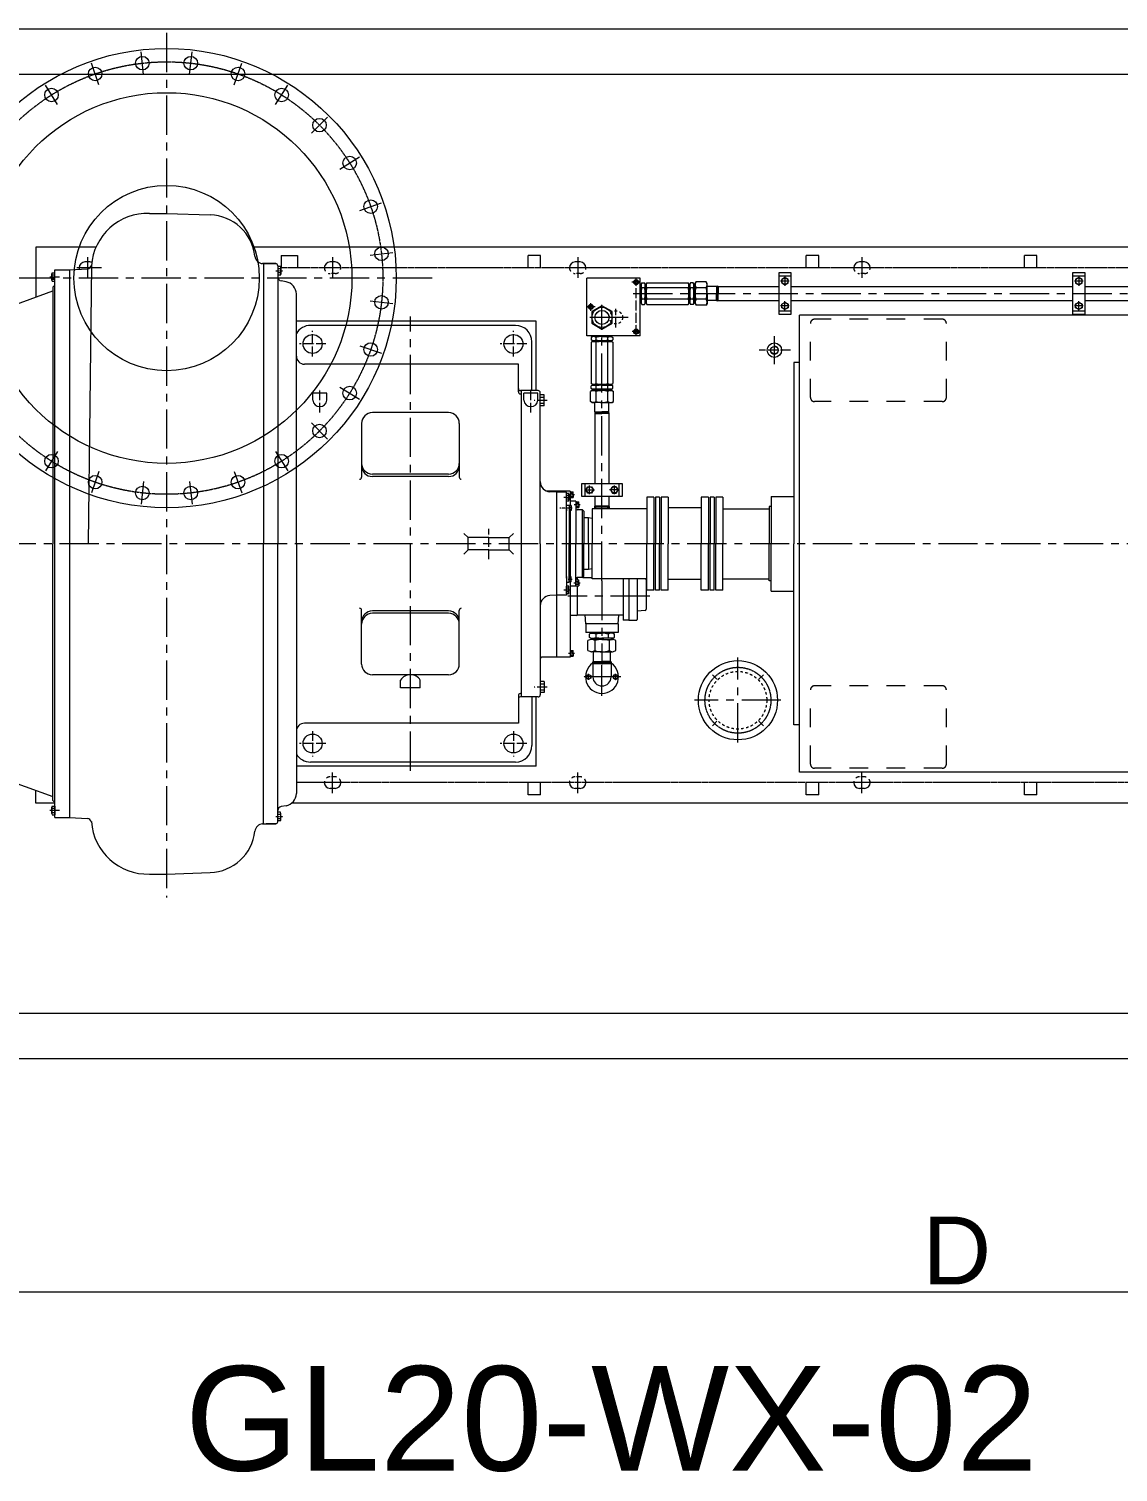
# Model space of a CAD drawing. Header units: millimetres. Extents: x 2 to 805233, y 2 to 613512.
# Drawn here: x 349547 to 416712, y 199640 to 288641 of the extents above; entities that cross this region are included whole.
import ezdxf

# ---------------------------------------------------------------- set-up
doc = ezdxf.new("R2010")
doc.units = ezdxf.units.MM
doc.header["$LTSCALE"] = 25.4
for name, pattern in [('ACAD_ISO04W100', [30, 24, -3, 0, -3]), ('CENTER', [50.8, 31.75, -6.35, 6.35, -6.35]), ('CHAIN', [0.7087, 0.4724, -0.0591, 0.1181, -0.0591]), ('EB_DASH', [6, 3, -3])]:
    doc.linetypes.add(name, pattern=pattern)
doc.layers.get('Defpoints').update_dxf_attribs({"lineweight": 5})
doc.layers.add('CAXA1', color=5, linetype='CENTER', lineweight=5)
doc.styles.add('Roman', font='arial.ttf')
doc.styles.get("Standard").update_dxf_attribs({"font": 'arial.ttf'})
doc.dimstyles.new('ISO-25', dxfattribs={"dimscale": 30, "dimtxt": 38.1, "dimasz": 38.1, "dimexe": 50.8, "dimexo": 50.8, "dimgap": 15.875, "dimtad": 1, "dimtih": 1, "dimtoh": 1, "dimdec": 1, "dimlfac": 0.03937, "dimdsep": 46, "dimtxsty": 'Standard', "dimcen": 63.5, "dimclrd": 7, "dimclre": 7, "dimclrt": 7, "dimadec": 0, "dimazin": 0, "dimtfac": 1, "dimtdec": 1, "dimtmove": 0, "dimatfit": 3, "dimfxl": 25.4, "dimlwd": 5, "dimlwe": 5, "dimarcsym": 0})

# ---------------------------------------------------------------- blocks, each defined once
blk = doc.blocks.new('*D24')
at = {"color": 7, "linetype": 'Continuous', "lineweight": 5, "transparency": 16777216}
for p, q in [((336068, 223617), (336068, 209211)), ((477673, 223617), (477673, 209211)), ((476530, 210735), (337211, 210735))]:
    blk.add_line(p, q, dxfattribs=at)
at = {"color": 7, "transparency": 16777216}
for points in [[(337211, 210926), (337211, 210545), (336068, 210735)], [(476530, 210926), (476530, 210545), (477673, 210735)]]:
    blk.add_solid(points, dxfattribs=at)
at = {"layer": 'Defpoints', "color": 0, "transparency": 16777216}
for p in [(336068, 225141), (477673, 225141), (336068, 210735)]:
    blk.add_point(p, dxfattribs=at)
at = {"color": 7, "lineweight": 5, "transparency": 16777216, "insert": (406769, 213307), "char_height": 4191, "attachment_point": 5, "style": 'Roman'}
blk.add_mtext('D', dxfattribs=at)

msp = doc.modelspace()

# ---------------------------------------------------------------- linework, layer by layer
at = {"color": 7, "lineweight": 5}
for p, q in [((336067.71, 288641.14), (477672.71, 288641.14)), ((336067.71, 285847.14), (477672.71, 285847.14)), ((356987.39, 277259.46), (358038.71, 277259.46)), ((358038.71, 277259.46), (360729.68, 277168.24)), ((358038.71, 277259.46), (360729.68, 277168.24)), ((353686.15, 275179.14), (349985.95, 275179.14)), ((349985.95, 275179.14), (349985.95, 272109.12)), ((442189.15, 275179.14), (363361.69, 275179.14)), ((353312.14, 274264.74), (353007.34, 274264.74)), ((364007.71, 274163.14), (363960.45, 274165.61)), ((364007.71, 274163.2), (364007.71, 256891.14)), ((364007.71, 274163.2), (364769.71, 274163.2)), ((364773.61, 274163.14), (364007.71, 274163.14)), ((365098.95, 274671.14), (366114.95, 274671.14)), ((365098.95, 274671.14), (365098.95, 273909.14)), ((366114.95, 274671.14), (366114.95, 273909.14)), ((368426.35, 274264.74), (368121.55, 274264.74)), ((381102.87, 274671.14), (380340.87, 274671.14)), ((380340.87, 273909.14), (380340.87, 274671.14)), ((381102.87, 273909.14), (381102.87, 274671.14)), ((383540.55, 274264.74), (383235.75, 274264.74)), ((398247.15, 274671.14), (397485.15, 274671.14)), ((397485.15, 273909.14), (397485.15, 274671.14)), ((398247.15, 273909.14), (398247.15, 274671.14)), ((401066.55, 274264.74), (400761.75, 274264.74)), ((411709.15, 274671.14), (410947.15, 274671.14)), ((410947.15, 273909.14), (410947.15, 274671.14)), ((411709.15, 273909.14), (411709.15, 274671.14)), ((350964.81, 273139.66), (350964.81, 273535.61)), ((350964.81, 273535.61), (350964.81, 273139.66)), ((350984.27, 273601.6), (351155.31, 273601.6)), ((350984.27, 273601.6), (351155.31, 273601.6)), ((350984.27, 273469.62), (351155.31, 273469.62)), ((350984.27, 273469.62), (351155.31, 273469.62)), ((351155.31, 240000.14), (351155.31, 273782.14)), ((351155.31, 273782.14), (351963.72, 273782.14)), ((351917.31, 273782.14), (352069.71, 273782.14)), ((352069.71, 273782.14), (353152.41, 273838.88)), ((352069.71, 240000.14), (352069.71, 273782.14)), ((353409.35, 274030.04), (353201.23, 256924.48)), ((364896.71, 274036.2), (364896.71, 256891.14)), ((364896.71, 274036.2), (364896.71, 273688.24)), ((364896.71, 274036.2), (364896.71, 273820.24)), ((365067.74, 273982.6), (364896.71, 273982.6)), ((365067.74, 273850.62), (364896.71, 273850.62)), ((365067.74, 273586.65), (364896.71, 273586.65)), ((365067.74, 273454.67), (364896.71, 273454.67)), ((365087.21, 273916.61), (365087.21, 273520.66)), ((387248.95, 273274.14), (383946.95, 273274.14)), ((383946.95, 269718.14), (383946.95, 273274.14)), ((387248.95, 269718.14), (387248.95, 273274.14)), ((396549.36, 273591.64), (395787.36, 273591.64)), ((395787.36, 273591.64), (395787.36, 271051.64)), ((396549.36, 273388.44), (395787.36, 273388.44)), ((396549.36, 271051.64), (396549.36, 273591.64)), ((414670.26, 273591.64), (413908.26, 273591.64)), ((413908.26, 273591.64), (413908.26, 271051.64)), ((414670.26, 273388.44), (413908.26, 273388.44)), ((414670.26, 271051.64), (414670.26, 273591.64)), ((341305.76, 268950.01), (351028.31, 272488.48)), ((350984.27, 273205.65), (351155.31, 273205.65)), ((350984.27, 273205.65), (351155.31, 273205.65)), ((350984.27, 273073.67), (351155.31, 273073.67)), ((350984.27, 273073.67), (351155.31, 273073.67)), ((351028.31, 272715.43), (351155.31, 272842.42)), ((351028.31, 272715.43), (351028.31, 256891.14)), ((365410.03, 273043.92), (365106.6, 273097.43)), ((387248.95, 272854.86), (387299.75, 272854.86)), ((387299.75, 272905.75), (387348.15, 272989.57)), ((387299.75, 272321.46), (387299.75, 272905.75)), ((387348.15, 272989.57), (387505.36, 272989.57)), ((387505.36, 272680.96), (387348.15, 272680.96)), ((387553.75, 272905.75), (387505.36, 272989.57)), ((387553.04, 272854.86), (387604.55, 272854.86)), ((387553.75, 272321.46), (387553.75, 272905.75)), ((387553.75, 272816.85), (387553.75, 272905.75)), ((387553.75, 272905.75), (387553.75, 272321.55)), ((387553.75, 272321.46), (387553.75, 272905.75)), ((387604.55, 272905.75), (387652.95, 272989.57)), ((387604.55, 272321.55), (387604.55, 272905.75)), ((387604.55, 272905.75), (387604.55, 272740.65)), ((387604.55, 272321.46), (387604.55, 272905.75)), ((387652.95, 272989.57), (390198.47, 272989.57)), ((390198.47, 272680.96), (387652.95, 272680.96)), ((390246.86, 272905.75), (390198.47, 272989.57)), ((390246.86, 272321.46), (390246.86, 272905.75)), ((390246.86, 272905.75), (390246.86, 272321.55)), ((390246.86, 272816.85), (390246.86, 272905.75)), ((390246.86, 272854.86), (390298.37, 272854.86)), ((390246.86, 272321.46), (390246.86, 272854.86)), ((390297.66, 272905.75), (390346.06, 272989.57)), ((390297.66, 272905.75), (390297.66, 272740.65)), ((390297.66, 272321.55), (390297.66, 272905.75)), ((390503.27, 272989.57), (390346.06, 272989.57)), ((390503.27, 272680.96), (390346.06, 272680.96)), ((390551.66, 272905.75), (390503.27, 272989.57)), ((390551.66, 272321.46), (390551.66, 272905.75)), ((390551.66, 272816.85), (390551.66, 272905.75)), ((390551.66, 272905.75), (390551.66, 272321.55)), ((390627.86, 272816.85), (390551.66, 272816.85)), ((390627.86, 272944.07), (390683.46, 273040.37)), ((390627.86, 272816.85), (390627.86, 272944.07)), ((390627.86, 272944.07), (390627.86, 272321.55)), ((391308.86, 273040.37), (390683.46, 273040.37)), ((391308.86, 272680.96), (390683.46, 272680.96)), ((391364.46, 272944.07), (391308.86, 273040.37)), ((391364.46, 272321.55), (391364.46, 272944.07)), ((391948.14, 272753.44), (391364.46, 272753.44)), ((391999.46, 272664.54), (391948.14, 272753.44)), ((391948.14, 272753.44), (391948.14, 272321.73)), ((391999.46, 272664.54), (392050.79, 272753.44)), ((391999.46, 272321.9), (391999.46, 272664.54)), ((392050.79, 272753.44), (395787.36, 272753.44)), ((392050.79, 272753.44), (392050.79, 272321.73)), ((396549.36, 272753.44), (413908.26, 272753.44)), ((414670.26, 272753.44), (432029.15, 272753.44)), ((366039.71, 256891.14), (366039.71, 272293.5)), ((387248.95, 271788.41), (387299.75, 271788.41)), ((387299.75, 272321.81), (387299.75, 271737.52)), ((387299.75, 271737.52), (387348.15, 271653.7)), ((387505.36, 271962.31), (387348.15, 271962.31)), ((387348.15, 271653.7), (387505.36, 271653.7)), ((387553.75, 271737.52), (387505.36, 271653.7)), ((387553.04, 271788.41), (387604.55, 271788.41)), ((387553.75, 272321.81), (387553.75, 271737.52)), ((387553.75, 272321.81), (387553.75, 271737.52)), ((387553.75, 271737.52), (387553.75, 272321.72)), ((387553.75, 271826.42), (387553.75, 271737.52)), ((387604.55, 272321.81), (387604.55, 271737.52)), ((387604.55, 272321.72), (387604.55, 271737.52)), ((387604.55, 271737.52), (387604.55, 271902.62)), ((387604.55, 271737.52), (387652.95, 271653.7)), ((390198.47, 271962.31), (387652.95, 271962.31)), ((387652.95, 271653.7), (390198.47, 271653.7)), ((390246.86, 271737.52), (390198.47, 271653.7)), ((390246.86, 272321.81), (390246.86, 271737.52)), ((390246.86, 272321.81), (390246.86, 271788.41)), ((390246.86, 271737.52), (390246.86, 272321.72)), ((390246.86, 271826.42), (390246.86, 271737.52)), ((390246.86, 271788.41), (390298.37, 271788.41)), ((390297.66, 272321.72), (390297.66, 271737.52)), ((390297.66, 271737.52), (390297.66, 271902.62)), ((390297.66, 271737.52), (390346.06, 271653.7)), ((390503.27, 271962.31), (390346.06, 271962.31)), ((390503.27, 271653.7), (390346.06, 271653.7)), ((390551.66, 271737.52), (390503.27, 271653.7)), ((390551.66, 272321.81), (390551.66, 271737.52)), ((390551.66, 271737.52), (390551.66, 272321.72)), ((390627.86, 271826.42), (390551.66, 271826.42)), ((390551.66, 271826.42), (390551.66, 271737.52)), ((390627.86, 271699.2), (390627.86, 272321.72)), ((390627.86, 271826.42), (390627.86, 271699.2)), ((390627.86, 271699.2), (390683.46, 271602.9)), ((391308.86, 271962.31), (390683.46, 271962.31)), ((391308.86, 271602.9), (390683.46, 271602.9)), ((391364.46, 271699.2), (391308.86, 271602.9)), ((391364.46, 272321.72), (391364.46, 271699.2)), ((391364.46, 271699.2), (391364.46, 271889.92)), ((391948.14, 271889.84), (391364.46, 271889.84)), ((391948.14, 271889.84), (391948.14, 272321.54)), ((391999.46, 271978.74), (391948.14, 271889.84)), ((391999.46, 272321.37), (391999.46, 271978.74)), ((391999.46, 271978.74), (392050.79, 271889.84)), ((392050.79, 271889.84), (392050.79, 272321.54)), ((392050.79, 271889.84), (395787.36, 271889.84)), ((396549.36, 271889.84), (413908.26, 271889.84)), ((414670.26, 271889.84), (432029.15, 271889.84)), ((380822.51, 270607.14), (366039.71, 270607.14)), ((380822.51, 266339.94), (380822.51, 270607.14)), ((395787.36, 271254.84), (396549.36, 271254.84)), ((395787.36, 271051.64), (396549.36, 271051.64)), ((397057.36, 242794.14), (397057.36, 270988.14)), ((451968.15, 270988.14), (397057.36, 270988.14)), ((413908.26, 271254.84), (414670.26, 271254.84)), ((413908.26, 271051.64), (414670.26, 271051.64)), ((379552.51, 270353.14), (366916.01, 270353.14)), ((387248.95, 269718.14), (383946.95, 269718.14)), ((384353.38, 269718.14), (384353.38, 269667.34)), ((385419.83, 269718.14), (385419.83, 269667.34)), ((395516.65, 267961.11), (395516.65, 269693.2)), ((380568.51, 266339.94), (380568.51, 269337.14)), ((384302.49, 269667.34), (384218.67, 269618.94)), ((384218.67, 269618.94), (384218.67, 269461.73)), ((384302.49, 269413.34), (384218.67, 269461.73)), ((384302.49, 269362.54), (384218.67, 269314.14)), ((384218.67, 269314.14), (384218.67, 266768.62)), ((384886.78, 269667.34), (384302.49, 269667.34)), ((384886.78, 269413.34), (384302.49, 269413.34)), ((384391.39, 269413.34), (384302.49, 269413.34)), ((384302.49, 269413.34), (384886.69, 269413.34)), ((384886.78, 269413.34), (384302.49, 269413.34)), ((384886.69, 269362.54), (384302.49, 269362.54)), ((384302.49, 269362.54), (384467.59, 269362.54)), ((384886.78, 269362.54), (384302.49, 269362.54)), ((384353.38, 269414.05), (384353.38, 269362.54)), ((384527.28, 269461.73), (384527.28, 269618.94)), ((384527.28, 266768.62), (384527.28, 269314.14)), ((384886.43, 269667.34), (385470.72, 269667.34)), ((384886.43, 269413.34), (385470.72, 269413.34)), ((384886.43, 269413.34), (385470.72, 269413.34)), ((384886.43, 269362.54), (385470.72, 269362.54)), ((385470.72, 269413.34), (384886.52, 269413.34)), ((384886.52, 269362.54), (385470.72, 269362.54)), ((385245.93, 269461.73), (385245.93, 269618.94)), ((385245.93, 266768.62), (385245.93, 269314.14)), ((385470.72, 269362.54), (385305.62, 269362.54)), ((385381.82, 269413.34), (385470.72, 269413.34)), ((385419.83, 269414.05), (385419.83, 269362.54)), ((385470.72, 269667.34), (385554.54, 269618.94)), ((385470.72, 269413.34), (385554.54, 269461.73)), ((385470.72, 269362.54), (385554.54, 269314.14)), ((385554.54, 269618.94), (385554.54, 269461.73)), ((385554.54, 269314.14), (385554.54, 266768.62)), ((379730.31, 267959.69), (366547.71, 267959.69)), ((379730.31, 266259.16), (379730.31, 267959.69)), ((397057.36, 268067.14), (396723.15, 268067.14)), ((396723.15, 268067.14), (396723.15, 256891.14)), ((367919.31, 266183.73), (367055.71, 266183.73)), ((367055.71, 265744.31), (367055.71, 266183.73)), ((367919.31, 265744.31), (367919.31, 266183.73)), ((380949.51, 266339.94), (379857.31, 266339.94)), ((379857.31, 266132.16), (379933.51, 266132.16)), ((379933.51, 247442.34), (379933.51, 266339.94)), ((380936.81, 266183.73), (380073.21, 266183.73)), ((380073.21, 265744.31), (380073.21, 266183.73)), ((380936.81, 265744.31), (380936.81, 266183.73)), ((381076.51, 256891.14), (381076.51, 266212.94)), ((384264.17, 266339.22), (384167.87, 266283.62)), ((384167.87, 265658.22), (384167.87, 266283.62)), ((384302.49, 266720.22), (384218.67, 266768.62)), ((384302.49, 266669.42), (384218.67, 266621.03)), ((384218.67, 266463.82), (384218.67, 266621.03)), ((384302.49, 266415.42), (384218.67, 266463.82)), ((384391.39, 266339.22), (384264.17, 266339.22)), ((384264.17, 266339.22), (384886.69, 266339.22)), ((384886.78, 266720.22), (384302.49, 266720.22)), ((384302.49, 266720.22), (384886.69, 266720.22)), ((384391.39, 266720.22), (384302.49, 266720.22)), ((384302.49, 266669.42), (384467.59, 266669.42)), ((384886.69, 266669.42), (384302.49, 266669.42)), ((384886.78, 266415.42), (384302.49, 266415.42)), ((384391.39, 266415.42), (384302.49, 266415.42)), ((384302.49, 266415.42), (384886.69, 266415.42)), ((384353.38, 266720.22), (384353.38, 266668.71)), ((384886.78, 266720.22), (384353.38, 266720.22)), ((384391.39, 266339.22), (384391.39, 266415.42)), ((384527.28, 266463.82), (384527.28, 266621.03)), ((384527.28, 265658.22), (384527.28, 266283.62)), ((384886.43, 266720.22), (385470.72, 266720.22)), ((384886.43, 266720.22), (385419.83, 266720.22)), ((384886.43, 266415.42), (385470.72, 266415.42)), ((385470.72, 266720.22), (384886.52, 266720.22)), ((384886.52, 266669.42), (385470.72, 266669.42)), ((385470.72, 266415.42), (384886.52, 266415.42)), ((385509.04, 266339.22), (384886.52, 266339.22)), ((385245.93, 266463.82), (385245.93, 266621.03)), ((385245.93, 265658.22), (385245.93, 266283.62)), ((385470.72, 266669.42), (385305.62, 266669.42)), ((385381.82, 266720.22), (385470.72, 266720.22)), ((385381.82, 266339.22), (385381.82, 266415.42)), ((385381.82, 266415.42), (385470.72, 266415.42)), ((385381.82, 266339.22), (385509.04, 266339.22)), ((385419.83, 266720.22), (385419.83, 266668.71)), ((385470.72, 266720.22), (385554.54, 266768.62)), ((385470.72, 266669.42), (385554.54, 266621.03)), ((385470.72, 266415.42), (385554.54, 266463.82)), ((385509.04, 266339.22), (385605.34, 266283.62)), ((385554.54, 266463.82), (385554.54, 266621.03)), ((385605.34, 265658.22), (385605.34, 266283.62)), ((381330.51, 266070.7), (381074.43, 266070.7)), ((381330.51, 265914.58), (381076.51, 265914.58)), ((381330.51, 265546.09), (381076.51, 265546.09)), ((381330.51, 265389.98), (381076.51, 265389.98)), ((381330.51, 265389.98), (381330.51, 266070.7)), ((384264.17, 265602.62), (384167.87, 265658.22)), ((384264.17, 265602.62), (384454.89, 265602.62)), ((384886.69, 265602.62), (384264.17, 265602.62)), ((384454.8, 265018.95), (384454.8, 265602.62)), ((384886.52, 265602.62), (385509.04, 265602.62)), ((385318.4, 265018.95), (385318.4, 265602.62)), ((385509.04, 265602.62), (385605.34, 265658.22)), ((375425.01, 264975.45), (370726.01, 264975.45)), ((384543.7, 264967.62), (384454.8, 265018.95)), ((384454.8, 265018.95), (384886.51, 265018.95)), ((384543.7, 264967.62), (384454.8, 264916.3)), ((384454.8, 264916.3), (384454.8, 260592.42)), ((384454.8, 264916.3), (384886.51, 264916.3)), ((384886.34, 264967.62), (384543.7, 264967.62)), ((385318.4, 265018.95), (384886.7, 265018.95)), ((385318.4, 264916.3), (384886.7, 264916.3)), ((384886.87, 264967.62), (385229.5, 264967.62)), ((385229.5, 264967.62), (385318.4, 265018.95)), ((385229.5, 264967.62), (385318.4, 264916.3)), ((385318.4, 264916.3), (385318.4, 260592.42)), ((370065.61, 264315.05), (370065.61, 260999.82)), ((376085.41, 264315.05), (376085.41, 260999.82)), ((375425.01, 261183.23), (370726.01, 261183.23)), ((375425.01, 261035.65), (370726.01, 261035.65)), ((382930.8, 260142.34), (381453.69, 260142.34)), ((382105.21, 260066.14), (381678.28, 260088.51)), ((382105.21, 249900.29), (382105.21, 260142.34)), ((382689.18, 260066.14), (382105.21, 260066.14)), ((382689.18, 254851.27), (382689.18, 260066.14)), ((382833.23, 259983.27), (382689.18, 259983.27)), ((382689.18, 254851.27), (382689.18, 259964.54)), ((382851.74, 259924.61), (382851.74, 259572.66)), ((382930.8, 260142.34), (382930.8, 259240.71)), ((382930.8, 260091.54), (383108.6, 260091.54)), ((382930.8, 260000.24), (383108.6, 260000.24)), ((383108.6, 259913.74), (383108.6, 260091.54)), ((383108.6, 259913.74), (383108.6, 259735.94)), ((383616.6, 260592.42), (383616.6, 259830.42)), ((386156.6, 260592.42), (383616.6, 260592.42)), ((383819.8, 260592.42), (383819.8, 259830.42)), ((385953.4, 259830.42), (385953.4, 260592.42)), ((386156.6, 259830.42), (386156.6, 260592.42)), ((382833.23, 259865.95), (382689.18, 259865.95)), ((382833.23, 259631.32), (382689.18, 259631.32)), ((382833.23, 259514), (382689.18, 259514)), ((382689.18, 259291.86), (382689.18, 259418.51)), ((382689.18, 259266.11), (382866.98, 259266.11)), ((382689.18, 258910.51), (382689.18, 259012.46)), ((382689.18, 259012.46), (382689.18, 258910.51)), ((382866.98, 259266.11), (382866.98, 256891.14)), ((382993.98, 259240.71), (382866.98, 259240.71)), ((382866.98, 259173.1), (382993.98, 259173.1)), ((382866.98, 259003.51), (382993.98, 259003.51)), ((382930.8, 259827.23), (383108.6, 259827.23)), ((382930.8, 259735.94), (383108.6, 259735.94)), ((383273.89, 259507.3), (382930.8, 259507.3)), ((383273.89, 259507.3), (382930.8, 259507.3)), ((382993.98, 259240.71), (382993.98, 258935.91)), ((383273.89, 259507.3), (383273.89, 256891.14)), ((383273.89, 259481.9), (383451.69, 259481.9)), ((383273.89, 259390.6), (383451.69, 259390.6)), ((383273.89, 259217.6), (383451.69, 259217.6)), ((383273.89, 259126.3), (383451.69, 259126.3)), ((383451.69, 259304.1), (383451.69, 259481.9)), ((383451.69, 259304.1), (383451.69, 259126.3)), ((383616.6, 259830.42), (386156.6, 259830.42)), ((384277.15, 259050.14), (384277.15, 256891.14)), ((387642.65, 259050.14), (384277.15, 259050.14)), ((384543.7, 259170.02), (384429.4, 259089.99)), ((384429.4, 259089.99), (384429.4, 259050.14)), ((384429.4, 259089.99), (385343.8, 259089.99)), ((384454.8, 259830.42), (384454.8, 259221.35)), ((384454.8, 259221.35), (385318.4, 259221.35)), ((384543.7, 259170.02), (384454.8, 259221.35)), ((385229.5, 259170.02), (384543.7, 259170.02)), ((385318.4, 259221.35), (385229.5, 259170.02)), ((385229.5, 259170.02), (385343.8, 259089.99)), ((385318.4, 259830.42), (385318.4, 259221.35)), ((385343.8, 259089.99), (385343.8, 259050.14)), ((387642.65, 259761.34), (387642.65, 256891.14)), ((388087.15, 259761.34), (387642.65, 259761.34)), ((388087.15, 259761.34), (388087.15, 256891.14)), ((388188.75, 259761.34), (388188.75, 256891.14)), ((388430.05, 259761.34), (388188.75, 259761.34)), ((388430.05, 259761.34), (388430.05, 256891.14)), ((388976.15, 259761.34), (388531.65, 259761.34)), ((388531.65, 259761.34), (388531.65, 256891.14)), ((388976.15, 259761.34), (388976.15, 256891.14)), ((391008.15, 259102.24), (388976.15, 259102.24)), ((391008.15, 259761.34), (391008.15, 256891.14)), ((391452.65, 259761.34), (391008.15, 259761.34)), ((391452.65, 259761.34), (391452.65, 256891.14)), ((391554.25, 259761.34), (391554.25, 256891.14)), ((391795.55, 259761.34), (391554.25, 259761.34)), ((391795.55, 259761.34), (391795.55, 256891.14)), ((391897.15, 259761.34), (391897.15, 256891.14)), ((392341.65, 259761.34), (391897.15, 259761.34)), ((392341.65, 259761.34), (392341.65, 256891.14)), ((392341.65, 259050.14), (395199.15, 259050.14)), ((395199.15, 259177.14), (395199.15, 256891.14)), ((395326.15, 259177.14), (395199.15, 259177.14)), ((395326.15, 259812.14), (395326.15, 256891.14)), ((395326.15, 259812.14), (396723.15, 259812.14)), ((382993.98, 258935.91), (382866.98, 258935.91)), ((382930.8, 258935.91), (382930.8, 256891.14)), ((383692.95, 258973.9), (383350.09, 258973.9)), ((383692.95, 258973.9), (383769.15, 258897.7)), ((383692.95, 254808.37), (383692.95, 258973.9)), ((383769.15, 258897.7), (383769.15, 256891.14)), ((384061.08, 258478.64), (383769.15, 258478.64)), ((384277.15, 258440.54), (384061.08, 258478.64)), ((384061.08, 256891.14), (384061.08, 258478.64)), ((376631.51, 257272.14), (376377.51, 257526.14)), ((377901.51, 257272.14), (376631.51, 257272.14)), ((376631.51, 256510.14), (376631.51, 257272.14)), ((377901.51, 257272.14), (379171.51, 257272.14)), ((379171.51, 257272.14), (379425.51, 257526.14)), ((379171.51, 256510.14), (379171.51, 257272.14)), ((351028.31, 241066.84), (351028.31, 256891.14)), ((364007.71, 239616.8), (364007.71, 256891.14)), ((364896.71, 239746.08), (364896.71, 256891.14)), ((366039.71, 256891.14), (366039.71, 241488.77)), ((376631.51, 256510.14), (376377.51, 256256.14)), ((377901.51, 256510.14), (376631.51, 256510.14)), ((377901.51, 256510.14), (379171.51, 256510.14)), ((379171.51, 256510.14), (379425.51, 256256.14)), ((381076.51, 256891.14), (381076.51, 247569.34)), ((382866.98, 254516.17), (382866.98, 256891.14)), ((382930.8, 256891.14), (382930.8, 254846.37)), ((383273.89, 254274.97), (383273.89, 256891.14)), ((383769.15, 254884.57), (383769.15, 256891.14)), ((384061.08, 256891.14), (384061.08, 255303.64)), ((384277.15, 254732.14), (384277.15, 256891.14)), ((387642.65, 254020.94), (387642.65, 256891.14)), ((388087.15, 254020.94), (388087.15, 256891.14)), ((388188.75, 254020.94), (388188.75, 256891.14)), ((388430.05, 254020.94), (388430.05, 256891.14)), ((388531.65, 254020.94), (388531.65, 256891.14)), ((388976.15, 254020.94), (388976.15, 256891.14)), ((391008.15, 254020.94), (391008.15, 256891.14)), ((391452.65, 254020.94), (391452.65, 256891.14)), ((391554.25, 254020.94), (391554.25, 256891.14)), ((391795.55, 254020.94), (391795.55, 256891.14)), ((391897.15, 254020.94), (391897.15, 256891.14)), ((392341.65, 254020.94), (392341.65, 256891.14)), ((395199.15, 254605.14), (395199.15, 256891.14)), ((395326.15, 253970.14), (395326.15, 256891.14)), ((396723.15, 245715.14), (396723.15, 256891.14)), ((382689.18, 254871.77), (382689.18, 254769.81)), ((382689.18, 254769.81), (382689.18, 254871.77)), ((382689.18, 254769.81), (382689.18, 253779.64)), ((382689.18, 254769.81), (382689.18, 253716.14)), ((382993.98, 254846.37), (382866.98, 254846.37)), ((382866.98, 254778.76), (382993.98, 254778.76)), ((382866.98, 254609.17), (382993.98, 254609.17)), ((382993.98, 254541.57), (382993.98, 254846.37)), ((383273.89, 254655.97), (383451.69, 254655.97)), ((383273.89, 254564.67), (383451.69, 254564.67)), ((383692.95, 254808.37), (383350.09, 254808.37)), ((383362.6, 254800.84), (383362.6, 254655.97)), ((383362.6, 254800.84), (383362.6, 254655.97)), ((383451.69, 254478.17), (383451.69, 254655.97)), ((383692.95, 254808.37), (383769.15, 254884.57)), ((383698.12, 254813.54), (384267.01, 254813.54)), ((384061.08, 255303.64), (383769.15, 255303.64)), ((384277.15, 255341.74), (384061.08, 255303.64)), ((387642.65, 254732.14), (384277.15, 254732.14)), ((386183.68, 254732.14), (386183.68, 252169.35)), ((386550.46, 254732.14), (386550.46, 252169.35)), ((387047.28, 254732.14), (387047.28, 252220.15)), ((387617.1, 254663.58), (387617.1, 252850.22)), ((391008.15, 254680.03), (388976.15, 254680.03)), ((392341.65, 254732.14), (395199.15, 254732.14)), ((395326.15, 254605.14), (395199.15, 254605.14)), ((382105.21, 253716.14), (381678.28, 253693.76)), ((382689.18, 253716.14), (382105.21, 253716.14)), ((382689.18, 254516.17), (382866.98, 254516.17)), ((382689.18, 254490.41), (382689.18, 254363.77)), ((382689.18, 253799), (382689.18, 254268.27)), ((382833.23, 254268.27), (382689.18, 254268.27)), ((382689.18, 253906.64), (382689.18, 254160.64)), ((382833.23, 254150.95), (382689.18, 254150.95)), ((382833.23, 253916.32), (382689.18, 253916.32)), ((382833.23, 253799), (382689.18, 253799)), ((382851.74, 253857.66), (382851.74, 254209.61)), ((382993.98, 254541.57), (382866.98, 254541.57)), ((382930.8, 254541.57), (382930.8, 249900.29)), ((383273.89, 254274.97), (382930.8, 254274.97)), ((383273.89, 254391.67), (383451.69, 254391.67)), ((383273.89, 254300.37), (383451.69, 254300.37)), ((383362.6, 254300.37), (383362.6, 253226.39)), ((383362.6, 254300.37), (383362.6, 252514.84)), ((383451.69, 254478.17), (383451.69, 254300.37)), ((388087.15, 254020.94), (387642.65, 254020.94)), ((388430.05, 254020.94), (388188.75, 254020.94)), ((388976.15, 254020.94), (388531.65, 254020.94)), ((391452.65, 254020.94), (391008.15, 254020.94)), ((391795.55, 254020.94), (391554.25, 254020.94)), ((392341.65, 254020.94), (391897.15, 254020.94)), ((395326.15, 253970.14), (396723.15, 253970.14)), ((370065.61, 249467.22), (370065.61, 252782.45)), ((376085.41, 249467.22), (376085.41, 252782.45)), ((387546.04, 252774.2), (387047.28, 252740.49)), ((375425.01, 252746.62), (370726.01, 252746.62)), ((375425.01, 252599.04), (370726.01, 252599.04)), ((383311.8, 252464.04), (382930.8, 252464.04)), ((383362.6, 252514.84), (386183.68, 252514.84)), ((383882.03, 251956.42), (383842.14, 252514.84)), ((383882.03, 251956.42), (383882.03, 251423.02)), ((385891.18, 251956.42), (385929.34, 252490.6)), ((385891.18, 251956.42), (385891.18, 251423.02)), ((386550.46, 252169.35), (386183.68, 252169.35)), ((386550.46, 252169.35), (386996.48, 252169.35)), ((384886.6, 251423.02), (383882.03, 251423.02)), ((384201.1, 251372.22), (384117.24, 251323.91)), ((384117.24, 251115.74), (384117.24, 251323.91)), ((384201.1, 251067.42), (384117.24, 251115.74)), ((384201.1, 251372.22), (384886.6, 251372.22)), ((384201.1, 251067.42), (384886.6, 251067.42)), ((384213.5, 251423.02), (384213.5, 251372.22)), ((384886.52, 250991.22), (384235.64, 250991.22)), ((384254.23, 250991.22), (384254.23, 251067.42)), ((384514.28, 251321.61), (384514.28, 251118.03)), ((385891.18, 251423.02), (384886.6, 251423.02)), ((385572.11, 251372.22), (384886.6, 251372.22)), ((385572.11, 251067.42), (384886.6, 251067.42)), ((384886.69, 250991.22), (385537.57, 250991.22)), ((385258.93, 251321.61), (385258.93, 251118.03)), ((385518.98, 250991.22), (385518.98, 251067.42)), ((385559.7, 251423.02), (385559.7, 251372.22)), ((385572.11, 251372.22), (385655.97, 251323.91)), ((385572.11, 251067.42), (385655.97, 251115.74)), ((385655.97, 251115.74), (385655.97, 251323.91)), ((382930.8, 250306.69), (383108.6, 250306.69)), ((382930.8, 250215.4), (383108.6, 250215.4)), ((383108.6, 250128.89), (383108.6, 250306.69)), ((383108.6, 250128.89), (383108.6, 249951.09)), ((384023.09, 250305.42), (384023.09, 250915.02)), ((384886.52, 250229.22), (384235.64, 250229.22)), ((384353.12, 249672.96), (384353.12, 250229.22)), ((384353.12, 249632.54), (384353.12, 250229.22)), ((384448.37, 250915.02), (384448.37, 250305.42)), ((384886.69, 250229.22), (385537.57, 250229.22)), ((385324.84, 250915.02), (385324.84, 250305.42)), ((385420.09, 249672.96), (385420.09, 250229.22)), ((385420.09, 249632.54), (385420.09, 250229.22)), ((385750.12, 250305.42), (385750.12, 250915.02)), ((382930.8, 249900.29), (381203.51, 249900.29)), ((382930.8, 250042.39), (383108.6, 250042.39)), ((382930.8, 249951.09), (383108.6, 249951.09)), ((385445.57, 249488.99), (384327.71, 249488.86)), ((384327.8, 249488.93), (384327.8, 248679.96)), ((384328.1, 249488.86), (384442.49, 249568.96)), ((384353.59, 249632.59), (384886.9, 249632.59)), ((384353.59, 249632.59), (384442.49, 249568.96)), ((384442.49, 249568.96), (384886.99, 249568.96)), ((385419.92, 249632.59), (384886.6, 249632.59)), ((385331.47, 249568.97), (384886.97, 249568.96)), ((385420.37, 249632.6), (385331.47, 249568.97)), ((385445.86, 249488.87), (385331.47, 249568.97)), ((385445.4, 249488.92), (385445.4, 248680.08)), ((375425.01, 248806.82), (370726.01, 248806.82)), ((372465.91, 248001.14), (372465.91, 248483.74)), ((373685.11, 248001.14), (373685.11, 248483.74)), ((381330.51, 248392.3), (381076.51, 248392.3)), ((381330.51, 248392.3), (381330.51, 247711.58)), ((373685.11, 248001.14), (372465.91, 248001.14)), ((379730.31, 247523.11), (379730.31, 245822.58)), ((379857.31, 247650.11), (379933.51, 247650.11)), ((380949.51, 247442.34), (379857.31, 247442.34)), ((380568.51, 247442.34), (380568.51, 244445.14)), ((380568.51, 247442.34), (380568.51, 244445.14)), ((380822.51, 243175.14), (380822.51, 247442.34)), ((381330.51, 247711.58), (381074.43, 247711.58)), ((381330.51, 248236.18), (381076.51, 248236.18)), ((381330.51, 247867.69), (381076.51, 247867.69)), ((379730.31, 245822.58), (366547.71, 245822.58)), ((397057.36, 245715.14), (396723.15, 245715.14)), ((341305.76, 244832.26), (351028.31, 241293.79)), ((380822.51, 243175.14), (366039.71, 243175.14)), ((379552.51, 243429.14), (366916.01, 243429.14)), ((379552.51, 243429.14), (366916.01, 243429.14)), ((380340.87, 241397.14), (380340.87, 242159.14)), ((381102.87, 241397.14), (381102.87, 242159.14)), ((451968.15, 242794.14), (397057.36, 242794.14)), ((397485.15, 241397.14), (397485.15, 242159.14)), ((398247.15, 241397.14), (398247.15, 242159.14)), ((410947.15, 241397.14), (410947.15, 242159.14)), ((411709.15, 241397.14), (411709.15, 242159.14)), ((349985.95, 240889.14), (349985.95, 241673.15)), ((351028.31, 241397.04), (351028.31, 241427.81)), ((368426.35, 241803.54), (368121.55, 241803.54)), ((381102.87, 241397.14), (380340.87, 241397.14)), ((383540.55, 241803.54), (383235.75, 241803.54)), ((398247.15, 241397.14), (397485.15, 241397.14)), ((401066.55, 241803.54), (400761.75, 241803.54)), ((411709.15, 241397.14), (410947.15, 241397.14)), ((351155.31, 240889.14), (349985.95, 240889.14)), ((350964.81, 240642.61), (350964.81, 240246.66)), ((350964.81, 240246.66), (350964.81, 240642.61)), ((350984.27, 240708.6), (351155.31, 240708.6)), ((350984.27, 240708.6), (351155.31, 240708.6)), ((350984.27, 240576.62), (351155.31, 240576.62)), ((350984.27, 240576.62), (351155.31, 240576.62)), ((350984.27, 240312.65), (351155.31, 240312.65)), ((350984.27, 240312.65), (351155.31, 240312.65)), ((351028.31, 241066.84), (351155.31, 240939.85)), ((351155.31, 240708.6), (351155.31, 240180.67)), ((365067.74, 240327.6), (364896.71, 240327.6)), ((365410.03, 240738.35), (365106.6, 240684.85)), ((433045.15, 240889.14), (365747.9, 240889.14)), ((350984.27, 240180.67), (351155.31, 240180.67)), ((350984.27, 240180.67), (351155.31, 240180.67)), ((351155.31, 240000.14), (352069.71, 240000.14)), ((352069.71, 240000.14), (353152.41, 239943.39)), ((363960.45, 239616.66), (364769.71, 239619.08)), ((364773.61, 239619.14), (364175.04, 239619.14)), ((365067.74, 240195.62), (364896.71, 240195.62)), ((364896.71, 239746.08), (364896.71, 240094.03)), ((364896.71, 239746.08), (364896.71, 239962.04)), ((365067.74, 239931.65), (364896.71, 239931.65)), ((365067.74, 239799.67), (364896.71, 239799.67)), ((365087.21, 239865.66), (365087.21, 240261.61)), ((356987.39, 236522.81), (358038.71, 236522.81)), ((358038.71, 236522.81), (360729.68, 236614.03)), ((358038.71, 236522.81), (360729.68, 236614.03)), ((336067.71, 227935.14), (477672.71, 227935.14)), ((336067.71, 225141.14), (477672.71, 225141.14))]:
    msp.add_line(p, q, dxfattribs=at)
at = {"color": 7, "linetype": 'ACAD_ISO04W100', "lineweight": 5, "ltscale": 5}
for p, q in [((356624.88, 285823.37), (356466.71, 287227.23)), ((359452.79, 285823.34), (359610.98, 287227.2)), ((353867.86, 285194.13), (353401.27, 286527.6)), ((362209.8, 285194.04), (362676.41, 286527.51)), ((351319.98, 283967.17), (350568.37, 285163.38)), ((364757.65, 283967.03), (365509.29, 285163.23)), ((366968.59, 282203.83), (367967.56, 283202.79)), ((368731.74, 279992.86), (369927.95, 280744.48)), ((369958.7, 277444.99), (371292.17, 277911.57)), ((370587.94, 274687.97), (371991.81, 274846.13)), ((370587.92, 271860.05), (371991.78, 271701.86)), ((369958.62, 269103.05), (371292.08, 268636.43)), ((368731.61, 266555.19), (369927.8, 265803.56)), ((366968.41, 264344.26), (367967.36, 263345.29)), ((351319.77, 262581.24), (350568.13, 261385.04)), ((364757.44, 262581.1), (365509.05, 261384.89)), ((353867.62, 261354.23), (353401, 260020.76)), ((362209.56, 261354.14), (362676.15, 260020.67)), ((356624.63, 260724.93), (356466.43, 259321.07)), ((359452.54, 260724.9), (359610.7, 259321.04))]:
    msp.add_line(p, q, dxfattribs=at)
at = {"color": 7, "linetype": 'ACAD_ISO04W100', "lineweight": 5, "ltscale": 2.5}
for p, q in [((353159.74, 274557.49), (353159.74, 273279.53)), ((368273.95, 274557.49), (368273.95, 273279.53)), ((383388.15, 274557.49), (383388.15, 273279.53)), ((400914.15, 274557.49), (400914.15, 273279.53)), ((354030.07, 273909.14), (352395.41, 273909.14)), ((396168.36, 273358.02), (396168.36, 272792.34)), ((414289.26, 273358.02), (414289.26, 272792.34)), ((396433, 273083.64), (395903.05, 273083.64)), ((414553.9, 273083.64), (414023.95, 273083.64)), ((396433, 271559.64), (395903.05, 271559.64)), ((396168.36, 271285.25), (396168.36, 271850.93)), ((414553.9, 271559.64), (414023.95, 271559.64)), ((414289.26, 271285.25), (414289.26, 271850.93)), ((383850.22, 260211.42), (384415.9, 260211.42)), ((384124.6, 259946.79), (384124.6, 260476.73)), ((385922.99, 260211.42), (385357.31, 260211.42)), ((385648.6, 259946.79), (385648.6, 260476.73)), ((368273.95, 241510.78), (368273.95, 242788.74)), ((383388.15, 241510.78), (383388.15, 242788.74)), ((400914.15, 241510.78), (400914.15, 242788.74))]:
    msp.add_line(p, q, dxfattribs=at)
at = {"color": 7, "linetype": 'ACAD_ISO04W100', "lineweight": 5}
for p, q in [((351434.79, 273337.64), (350837.61, 273337.64)), ((386994.95, 269753.39), (386994.95, 273252.2)), ((387238.22, 273020.14), (386729.82, 273020.14)), ((384474.47, 271496.14), (383956.3, 271496.14)), ((384200.95, 271251.16), (384200.95, 271730.28)), ((385750.35, 270223.48), (385750.35, 271380.65)), ((367043.01, 268443.1), (367043.01, 270018.81)), ((379425.51, 268443.1), (379425.51, 270018.81)), ((387238.73, 269972.14), (386749.74, 269972.14)), ((367862.17, 269210.14), (366225.28, 269210.14)), ((380244.67, 269210.14), (378607.78, 269210.14)), ((396501.85, 268829.14), (394577.87, 268829.14)), ((367487.51, 264973.5), (367487.51, 266442.17)), ((380505.01, 264973.5), (380505.01, 266442.17)), ((381499.05, 265730.34), (380713.91, 265730.34)), ((377901.51, 255933.23), (377901.51, 257815.55)), ((384061.25, 248503.43), (384061.25, 248862.27)), ((385712.25, 248503.43), (385712.25, 248862.27)), ((391696.82, 248811.07), (391969.74, 248538.15)), ((394840.69, 248811.07), (394567.76, 248538.15)), ((381499.05, 248051.94), (380713.91, 248051.94)), ((391696.82, 245667.2), (391969.74, 245940.12)), ((394840.69, 245667.2), (394567.76, 245940.12)), ((367043.01, 245339.17), (367043.01, 243763.46)), ((379425.51, 245339.17), (379425.51, 243763.46)), ((367862.17, 244572.14), (366225.28, 244572.14)), ((380244.67, 244572.14), (378607.78, 244572.14)), ((351434.79, 240444.64), (350837.61, 240444.64))]:
    msp.add_line(p, q, dxfattribs=at)
at = {"color": 7, "linetype": 'ACAD_ISO04W100', "lineweight": 5, "ltscale": 0.3}
for p, q in [((364778.75, 273718.64), (365214.4, 273718.64)), ((383184.31, 259913.74), (382825.01, 259913.74)), ((383044.91, 259088.31), (382289.32, 259088.31)), ((382927.94, 259748.64), (382531.63, 259748.64)), ((383164.4, 259304.1), (383547.52, 259304.1)), ((383044.91, 254693.97), (382803.68, 254693.97)), ((382927.94, 254033.64), (382531.63, 254033.64)), ((383140.86, 254478.17), (383547.52, 254478.17)), ((383184.31, 250128.89), (382825.01, 250128.89)), ((364778.75, 240063.64), (365214.4, 240063.64))]:
    msp.add_line(p, q, dxfattribs=at)
at = {"color": 7, "linetype": 'CHAIN', "lineweight": 5, "ltscale": 15}
for p, q in [((442189.15, 273909.14), (365087.21, 273909.14)), ((433045.15, 242159.14), (366039.71, 242159.14))]:
    msp.add_line(p, q, dxfattribs=at)
at = {"color": 7, "linetype": 'EB_DASH', "lineweight": 5, "ltscale": 3}
for p, q in [((368426.35, 273553.54), (368121.55, 273553.54)), ((383540.55, 273553.54), (383235.75, 273553.54)), ((401066.55, 273553.54), (400761.75, 273553.54)), ((368426.35, 242514.74), (368121.55, 242514.74)), ((383540.55, 242514.74), (383235.75, 242514.74)), ((401066.55, 242514.74), (400761.75, 242514.74))]:
    msp.add_line(p, q, dxfattribs=at)
at = {"color": 7, "linetype": 'EB_DASH', "lineweight": 5, "ltscale": 15}
for p, q in [((405867.15, 270734.14), (397993.15, 270734.14)), ((397739.15, 265908.14), (397739.15, 270480.14)), ((406121.15, 265908.14), (406121.15, 270480.14)), ((405867.15, 265654.14), (397993.15, 265654.14)), ((397739.15, 243302.14), (397739.15, 247874.14)), ((405867.15, 248128.14), (397993.15, 248128.14)), ((406121.15, 243302.14), (406121.15, 247874.14)), ((405867.15, 243048.14), (397993.15, 243048.14))]:
    msp.add_line(p, q, dxfattribs=at)
at = {"color": 7, "linetype": 'CHAIN', "lineweight": 5, "ltscale": 10}
for p, q in [((384886.75, 247502.4), (384886.75, 249401.71)), ((386058.13, 248680.08), (383756.86, 248680.08))]:
    msp.add_line(p, q, dxfattribs=at)
at = {"color": 7, "lineweight": 5}
for points in [[(396168.36, 273312.24), (395970.39, 273197.94), (395970.39, 272969.34), (396168.36, 272855.04), (396366.34, 272969.34), (396366.34, 273197.94)], [(414289.26, 273312.24), (414091.28, 273197.94), (414091.28, 272969.34), (414289.26, 272855.04), (414487.23, 272969.34), (414487.23, 273197.94)], [(387132.83, 273020.14), (387063.89, 273139.54), (386926.01, 273139.54), (386857.08, 273020.14), (386926.01, 272900.73), (387063.89, 272900.73)], [(384338.83, 271496.14), (384269.89, 271615.54), (384132.01, 271615.54), (384063.08, 271496.14), (384132.01, 271376.73), (384269.89, 271376.73)], [(384886.6, 270129.7), (385509.05, 270489.07), (385509.05, 271207.8), (384886.6, 271567.17), (384264.16, 271207.8), (384264.16, 270489.07)], [(396168.36, 271331.04), (395970.39, 271445.34), (395970.39, 271673.94), (396168.36, 271788.24), (396366.34, 271673.94), (396366.34, 271445.34)], [(414289.26, 271331.04), (414091.28, 271445.34), (414091.28, 271673.94), (414289.26, 271788.24), (414487.23, 271673.94), (414487.23, 271445.34)], [(387132.83, 269972.14), (387063.89, 270091.54), (386926.01, 270091.54), (386857.08, 269972.14), (386926.01, 269852.73), (387063.89, 269852.73)], [(383896, 260211.42), (384010.3, 260409.4), (384238.9, 260409.4), (384353.2, 260211.42), (384238.9, 260013.45), (384010.3, 260013.45)], [(385877.2, 260211.42), (385762.9, 260409.4), (385534.3, 260409.4), (385420, 260211.42), (385534.3, 260013.45), (385762.9, 260013.45)], [(384061.25, 248832.48), (384193.23, 248756.28), (384193.23, 248603.88), (384061.25, 248527.68), (383929.27, 248603.88), (383929.27, 248756.28)], [(385712.25, 248832.48), (385580.27, 248756.28), (385580.27, 248603.88), (385712.25, 248527.68), (385844.23, 248603.88), (385844.23, 248756.28)]]:
    msp.add_lwpolyline(points, close=True, dxfattribs=at)
for centre, radius in [((358038.71, 273274.14), 14160.5), ((356545.79, 286525.3), 419.1), ((359531.89, 286525.27), 419.1), ((353634.56, 285860.86), 419.1), ((362443.11, 285860.78), 419.1), ((350944.17, 284565.27), 419.1), ((365133.47, 284565.13), 419.1), ((358038.71, 273274.14), 11430), ((367468.07, 282703.31), 419.1), ((369329.85, 280368.67), 419.1), ((358038.91, 273274.14), 5714.8), ((370625.44, 277678.28), 419.1), ((371289.88, 274767.05), 419.1), ((396168.36, 273083.64), 197.97), ((414289.26, 273083.64), 197.97), ((386994.95, 273020.14), 152.4), ((371289.85, 271780.96), 419.1), ((384200.95, 271496.14), 152.4), ((384886.6, 270848.44), 622.44), ((396168.36, 271559.64), 197.97), ((414289.26, 271559.64), 197.97), ((384886.6, 270848.44), 431.8), ((367043.01, 269210.14), 584.22), ((379425.51, 269210.14), 584.22), ((386994.95, 269972.14), 152.4), ((370625.35, 268869.74), 419.1), ((395516.65, 268829.14), 444.5), ((395516.65, 268829.14), 228.6), ((369329.7, 266179.38), 419.1), ((367467.88, 263844.77), 419.1), ((350943.95, 261983.14), 419.1), ((365133.24, 261983), 419.1), ((353634.31, 260687.5), 419.1), ((362442.85, 260687.41), 419.1), ((356545.53, 260023), 419.1), ((359531.62, 260022.97), 419.1), ((384124.6, 260211.42), 197.97), ((385648.6, 260211.42), 197.97), ((393268.75, 247239.14), 2441.49), ((384061.25, 248680.08), 131.98), ((385712.25, 248680.08), 131.98), ((367043.01, 244572.14), 584.22), ((379425.51, 244572.14), 584.22)]:
    msp.add_circle(centre, radius, dxfattribs=at)
at = {"color": 7, "linetype": 'CHAIN', "lineweight": 5, "ltscale": 15}
msp.add_circle((358038.71, 273274.14), 13335, dxfattribs=at)
at = {"color": 7, "linetype": 'EB_DASH', "lineweight": 5, "ltscale": 2}
for centre, radius in [((385750.35, 270848.44), 406.4), ((393268.75, 247239.14), 1778)]:
    msp.add_circle(centre, radius, dxfattribs=at)
at = {"color": 7, "linetype": 'CHAIN', "lineweight": 5, "ltscale": 10}
msp.add_circle((393268.75, 247239.14), 2032, dxfattribs=at)
at = {"color": 7, "lineweight": 5}
for centre, radius, start, end in [((356856.58, 273807.54), 3454.4, 87.8298248, 176.3069264), ((360629.51, 274299.79), 2870.2, 6.3412865, 88.0001547), ((353007.34, 273909.14), 355.6, 90, 180), ((353312.14, 273909.14), 355.6, 70.6529881, 90), ((363987.04, 274672.92), 508, 186.3412865, 267), ((364769.71, 274036.2), 127, 0, 90), ((368121.55, 273909.14), 355.6, 90, 180), ((368426.35, 273909.14), 355.6, 0, 90), ((383235.75, 273909.14), 355.6, 90, 180), ((383540.55, 273909.14), 355.6, 0, 90), ((400761.75, 273909.14), 355.6, 90, 180), ((401066.55, 273909.14), 355.6, 0, 90), ((351086.41, 273535.61), 121.6, 147.1327678, 212.8672322), ((351086.41, 273535.61), 121.6, 147.1327678, 212.8672322), ((351422.01, 273337.64), 457.2, 163.2213451, 196.7786549), ((351422.01, 273337.64), 457.2, 163.2213451, 196.7786549), ((353007.34, 273909.14), 355.6, 180, 195.6301148), ((353131.69, 274124.08), 285.95, 271.8438958, 348.5665303), ((365150.71, 273347.57), 254, 180, 260), ((364965.61, 273916.61), 121.6, 327.1327678, 32.8672322), ((364630.01, 273718.64), 457.2, 343.2213451, 16.7786549), ((364965.61, 273520.66), 121.6, 327.1327678, 32.8672322), ((351086.41, 273139.66), 121.6, 147.1327678, 212.8672322), ((351086.41, 273139.66), 121.6, 147.1327678, 212.8672322), ((365277.71, 272293.5), 762, 0, 80), ((387569.95, 272835.27), 270.2, 145.1748168, 214.8251832), ((388658.59, 272321.55), 1358.83, 164.6628264, 180), ((387283.55, 272835.27), 270.2, 325.1748168, 34.8251832), ((386194.92, 272321.55), 1358.83, 0, 15.3371736), ((387874.75, 272835.27), 270.2, 145.1748168, 214.8251832), ((388963.39, 272321.55), 1358.83, 164.6628264, 180), ((389976.66, 272835.27), 270.2, 325.1748168, 34.8251832), ((388888.03, 272321.55), 1358.83, 0, 15.3371736), ((390567.86, 272835.27), 270.2, 145.1748168, 214.8251832), ((391656.5, 272321.55), 1358.83, 164.6628264, 180), ((390281.46, 272835.27), 270.2, 325.1748168, 34.8251832), ((389192.83, 272321.55), 1358.83, 0, 15.3371736), ((390946.07, 272860.67), 318.21, 145.6157525, 214.3842475), ((391817.3, 272321.55), 1189.43, 162.4120462, 180), ((391046.25, 272860.67), 318.21, 325.6157525, 34.3842475), ((390175.03, 272321.55), 1189.43, 0, 17.5879538), ((391999.46, 272664.54), 102.65, 60, 120), ((388658.59, 272321.72), 1358.83, 180, 195.3371736), ((387569.95, 271808), 270.2, 145.1748168, 214.8251832), ((386194.92, 272321.72), 1358.83, 344.6628264, 0), ((387283.55, 271808), 270.2, 325.1748168, 34.8251832), ((388963.39, 272321.72), 1358.83, 180, 195.3371736), ((387874.75, 271808), 270.2, 145.1748168, 214.8251832), ((388888.03, 272321.72), 1358.83, 344.6628264, 0), ((389976.66, 271808), 270.2, 325.1748168, 34.8251832), ((391656.5, 272321.72), 1358.83, 180, 195.3371736), ((390567.86, 271808), 270.2, 145.1748168, 214.8251832), ((389192.83, 272321.72), 1358.83, 344.6628264, 0), ((390281.46, 271808), 270.2, 325.1748168, 34.8251832), ((391817.3, 272321.72), 1189.43, 180, 197.5879538), ((390946.07, 271782.6), 318.21, 145.6157525, 214.3842475), ((390175.03, 272321.72), 1189.43, 342.4120462, 0), ((391046.25, 271782.6), 318.21, 325.6157525, 34.3842475), ((391999.46, 271978.74), 102.65, 240, 300), ((366916.01, 269337.14), 1016, 90, 149.5984523), ((379552.51, 269337.14), 1016, 0, 90), ((384372.97, 269397.13), 270.2, 55.1748168, 124.8251832), ((384372.97, 269683.54), 270.2, 235.1748168, 304.8251832), ((384372.97, 269092.33), 270.2, 55.1748168, 124.8251832), ((384886.69, 268308.5), 1358.83, 90, 105.3371735), ((384886.69, 270772.17), 1358.83, 254.6628265, 270), ((384886.69, 268003.7), 1358.83, 90, 105.3371735), ((384886.52, 268308.5), 1358.83, 74.6628265, 90), ((384886.52, 270772.17), 1358.83, 270, 285.3371735), ((384886.52, 268003.7), 1358.83, 74.6628265, 90), ((385400.24, 269397.13), 270.2, 55.1748168, 124.8251832), ((385400.24, 269683.54), 270.2, 235.1748168, 304.8251832), ((385400.24, 269092.33), 270.2, 55.1748168, 124.8251832), ((395516.65, 268829.14), 254, 180, 90), ((366547.71, 268467.69), 508, 180, 270), ((379857.31, 266466.94), 127, 180, 270), ((379857.31, 266259.16), 127, 180, 270), ((380949.51, 266212.94), 127, 0, 90), ((384347.57, 266021.02), 318.21, 55.6157525, 124.3842475), ((384372.97, 266990.43), 270.2, 235.1748168, 304.8251832), ((384372.97, 266399.22), 270.2, 55.1748168, 124.8251832), ((384372.97, 266685.63), 270.2, 235.1748168, 304.8251832), ((384886.69, 268079.06), 1358.83, 254.6628265, 270), ((384886.69, 265310.59), 1358.83, 90, 105.3371735), ((384886.69, 267774.26), 1358.83, 254.6628265, 270), ((384886.69, 265149.79), 1189.43, 90, 107.5879538), ((384886.52, 268079.06), 1358.83, 270, 285.3371735), ((384886.52, 265310.59), 1358.83, 74.6628265, 90), ((384886.52, 267774.26), 1358.83, 270, 285.3371735), ((384886.52, 265149.79), 1189.43, 72.4120462, 90), ((385400.24, 266990.43), 270.2, 235.1748168, 304.8251832), ((385400.24, 266399.22), 270.2, 55.1748168, 124.8251832), ((385400.24, 266685.63), 270.2, 235.1748168, 304.8251832), ((385425.64, 266021.02), 318.21, 55.6157525, 124.3842475), ((367487.51, 265778.69), 433.17, 184.55323, 355.44677), ((380505.01, 265778.69), 433.17, 184.55323, 355.44677), ((384347.57, 265920.83), 318.21, 235.6157525, 304.3842475), ((384886.69, 266792.06), 1189.43, 252.4120462, 270), ((384886.52, 266792.06), 1189.43, 270, 287.5879538), ((385425.64, 265920.83), 318.21, 235.6157525, 304.3842475), ((370726.01, 264315.05), 660.4, 90, 180), ((375425.01, 264315.05), 660.4, 0, 90), ((384543.7, 264967.62), 102.65, 150, 210), ((385229.5, 264967.62), 102.65, 330, 30), ((370726.01, 261843.63), 660.4, 180, 270), ((370726.01, 261696.05), 660.4, 180, 270), ((375425.01, 261843.63), 660.4, 270, 0), ((375425.01, 261696.05), 660.4, 270, 0), ((369938.61, 260999.82), 127, 270, 0), ((376212.41, 260999.82), 127, 180, 270), ((381711.51, 260722.64), 635, 180, 267), ((382749.55, 259924.61), 102.19, 324.9699643, 35.0300357), ((382470.74, 259748.64), 381, 342.0660667, 17.9339333), ((382749.55, 259572.66), 102.19, 324.9699643, 35.0300357), ((383350.09, 259050.1), 76.2, 180, 270), ((384508.73, 259142.79), 95.29, 124.4669592, 213.6455566), ((385264.48, 259142.79), 95.29, 326.3544434, 55.5330408), ((383350.09, 254732.17), 76.2, 90, 180), ((383311.8, 254800.84), 50.8, 0, 8.5223677), ((383311.8, 254800.84), 50.8, 0, 8.5223677), ((384267.01, 254889.74), 76.2, 269.999835, 277.6465783), ((387540.9, 254663.58), 76.2, 0, 64.1227983), ((381711.51, 253059.63), 635, 93, 180), ((382749.55, 254209.61), 102.19, 324.9699643, 35.0300357), ((382470.74, 254033.64), 381, 342.0660667, 17.9339333), ((382749.55, 253857.66), 102.19, 324.9699643, 35.0300357), ((369938.61, 252782.45), 127, 0, 90), ((376212.41, 252782.45), 127, 90, 180), ((387540.9, 252850.22), 76.2, 273.8660874, 360), ((370726.01, 252086.22), 660.4, 90, 180), ((370726.01, 251938.64), 660.4, 90, 180), ((375425.01, 252086.22), 660.4, 0, 90), ((375425.01, 251938.64), 660.4, 0, 90), ((383311.8, 252514.84), 50.8, 270, 0), ((386996.48, 252220.15), 50.8, 270, 0), ((384582.5, 249689.17), 1347.46, 104.9169116, 114.5292463), ((384309.87, 250932.82), 439.25, 62.2661247, 111.9970252), ((384309.87, 251506.82), 439.25, 248.0029748, 297.7338753), ((384145.89, 250438.42), 564.49, 57.5983066, 78.3223669), ((384886.52, 249693.44), 1297.78, 90, 109.7316139), ((384904.11, 249854.86), 1517.68, 91.1581708, 104.8839267), ((384904.11, 252584.79), 1517.68, 255.1160733, 268.8418292), ((384886.69, 249693.44), 1297.78, 70.2683861, 90), ((384869.09, 249854.86), 1517.68, 75.1160733, 88.8418292), ((384869.09, 252584.79), 1517.68, 271.1581708, 284.8839267), ((385463.34, 250932.82), 439.25, 68.0029748, 117.7338753), ((385463.34, 251506.82), 439.25, 242.2661247, 291.9970252), ((385627.32, 250438.42), 564.49, 101.6776331, 122.4016934), ((385190.71, 249689.17), 1347.46, 65.4707537, 75.0830884), ((384582.5, 251531.28), 1347.46, 245.4707537, 255.0830884), ((384145.89, 250782.03), 564.49, 281.6776331, 302.4016934), ((384886.52, 251527), 1297.78, 250.2683861, 270), ((384886.69, 251527), 1297.78, 270, 289.7316139), ((385627.32, 250782.03), 564.49, 237.5983066, 258.3223669), ((385190.71, 251531.28), 1347.46, 284.9169116, 294.5292463), ((370726.01, 249467.22), 660.4, 180, 270), ((375425.01, 249467.22), 660.4, 270, 0), ((381203.51, 249773.29), 127, 90, 180), ((384886.75, 248680.08), 1016, 124.477757, 55.522243), ((384401.57, 249549.96), 95.6, 120.1745886, 219.7109182), ((385371.93, 249549.96), 95.6, 320.2890818, 59.8254114), ((373075.51, 248070.19), 736.64, 34.1528206, 145.8471794), ((384886.75, 248680.08), 558.95, 180, 0), ((379857.31, 247523.11), 127, 90, 180), ((379857.31, 247315.34), 127, 90, 180), ((380949.51, 247569.34), 127, 270, 0), ((366547.71, 245314.58), 508, 90, 180), ((366916.01, 244445.14), 1016, 210.4015477, 270), ((366916.01, 244445.14), 1016, 210.4015477, 270), ((379552.51, 244445.14), 1016, 270, 0), ((379552.51, 244445.14), 1016, 270, 0), ((368121.55, 242159.14), 355.6, 180, 270), ((368426.35, 242159.14), 355.6, 270, 0), ((383235.75, 242159.14), 355.6, 180, 270), ((383540.55, 242159.14), 355.6, 270, 0), ((400761.75, 242159.14), 355.6, 180, 270), ((401066.55, 242159.14), 355.6, 270, 0), ((365277.71, 241488.77), 762, 280, 0), ((351086.41, 240642.61), 121.6, 147.1327678, 212.8672322), ((351086.41, 240642.61), 121.6, 147.1327678, 212.8672322), ((351422.01, 240444.64), 457.2, 163.2213451, 196.7786549), ((351422.01, 240444.64), 457.2, 163.2213451, 196.7786549), ((351086.41, 240246.66), 121.6, 147.1327678, 212.8672322), ((351086.41, 240246.66), 121.6, 147.1327678, 212.8672322), ((365150.71, 240434.7), 254, 100, 180), ((364965.61, 240261.61), 121.6, 327.1327678, 32.8672322), ((353131.69, 239658.19), 285.95, 11.4334697, 88.1561042), ((356856.58, 239974.74), 3454.4, 183.6930736, 272.1701752), ((363987.04, 239109.36), 508, 93, 173.6587135), ((364769.71, 239746.08), 127, 270, 0), ((364630.01, 240063.64), 457.2, 343.2213451, 16.7786549), ((364965.61, 239865.66), 121.6, 327.1327678, 32.8672322), ((360629.51, 239482.48), 2870.2, 271.9998453, 353.6587135)]:
    msp.add_arc(centre, radius, start, end, dxfattribs=at)
at = {"color": 7, "linetype": 'EB_DASH', "lineweight": 5, "ltscale": 3}
for centre, start, end in [((368121.55, 273909.14), 180, 270), ((368426.35, 273909.14), 270, 0), ((383235.75, 273909.14), 180, 270), ((383540.55, 273909.14), 270, 0), ((400761.75, 273909.14), 180, 270), ((401066.55, 273909.14), 270, 0), ((368121.55, 242159.14), 90, 180), ((368426.35, 242159.14), 0, 90), ((383235.75, 242159.14), 90, 180), ((383540.55, 242159.14), 0, 90), ((400761.75, 242159.14), 90, 180), ((401066.55, 242159.14), 0, 90)]:
    msp.add_arc(centre, 355.6, start, end, dxfattribs=at)
at = {"color": 7, "linetype": 'EB_DASH', "lineweight": 5, "ltscale": 15}
for centre, start, end in [((397993.15, 270480.14), 90, 180), ((405867.15, 270480.14), 0, 90), ((397993.15, 265908.14), 180, 270), ((405867.15, 265908.14), 270, 0), ((397993.15, 247874.14), 90, 180), ((405867.15, 247874.14), 0, 90), ((397993.15, 243302.14), 180, 270), ((405867.15, 243302.14), 270, 0)]:
    msp.add_arc(centre, 254, start, end, dxfattribs=at)
at = {"layer": 'CAXA1', "linetype": 'CENTER', "lineweight": 5, "ltscale": 3}
for p, q in [((358038.71, 288399.05), (358038.71, 235082.69)), ((374405.06, 273274.14), (341672.77, 273274.14)), ((384886.6, 254599.5), (384886.6, 271618.27)), ((386808.71, 272321.64), (445787.51, 272321.64)), ((373075.51, 242887.5), (373075.51, 270906.36)), ((386509.89, 270848.44), (384132.39, 270848.44)), ((466114.81, 256891.14), (293597.48, 256891.14)), ((384886.6, 254599.5), (384886.6, 249448.06)), ((387839.76, 253658.22), (382787.96, 253658.22)), ((384886.6, 251956.42), (383882.03, 251956.42)), ((385891.18, 251956.42), (384886.6, 251956.42)), ((393268.75, 244639.69), (393268.75, 249876.37)), ((395922.16, 247239.14), (390586.66, 247239.14))]:
    msp.add_line(p, q, dxfattribs=at)

# ---------------------------------------------------------------- texts
at = {"color": 7, "linetype": 'Continuous', "lineweight": 5, "insert": (359168.74, 206182.8), "char_height": 6451.6, "attachment_point": 1, "style": 'Roman'}
msp.add_mtext_dynamic_manual_height_columns('GL20-WX-02', width=82403.9018, gutter_width=25.4, heights=[0], dxfattribs=at)

# ---------------------------------------------------------------- dimensions: what is measured, and where the dimension line sits
at = {"color": 7, "lineweight": 5}
dim = msp.add_linear_dim(base=(336067.71, 210735.29), p1=(477672.71, 225141.14), p2=(336067.71, 225141.14), angle=180, text='D', dimstyle='ISO-25', override={"dimscale": 30, "dimtxt": 139.7, "dimpost": '\\X', "dimtxsty": 'Roman', "dimtmove": 1}, dxfattribs=at)
dim.commit()
dim.dimension.update_dxf_attribs({"geometry": '*D24', "text_midpoint": (406768.79, 210735.29), "dimtype": 160})

doc.saveas('drawing.dxf')
